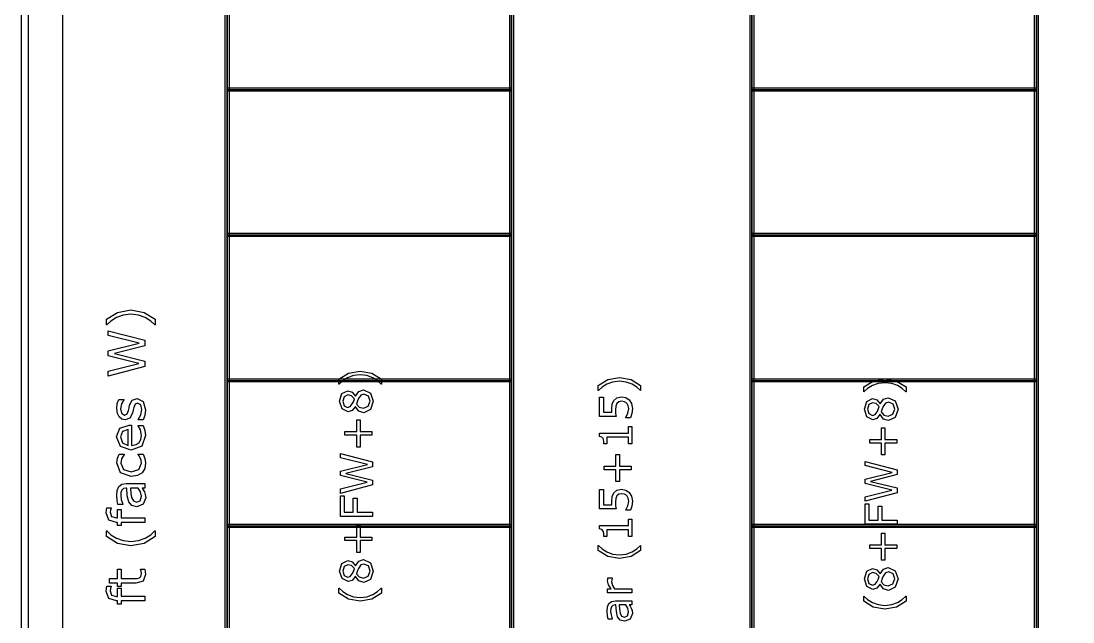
# Model space of a CAD drawing. Header units: inches. Extents: x -33163 to 19162, y -8858 to 30669.
# Drawn here: x 7209 to 8765, y 28054 to 28943 of the extents above; entities that cross this region are included whole.
import ezdxf

# ---------------------------------------------------------------- set-up
doc = ezdxf.new("R2010")
doc.units = ezdxf.units.IN
doc.layers.add('Layer 1', color=7, linetype='Continuous')
doc.layers.add('SOLID-2', color=253, linetype='Continuous')

# ---------------------------------------------------------------- blocks, each defined once
blk = doc.blocks.new('A$C0f725650')
at = {"layer": 'Layer 1', "color": 7}
for points in [[(112.058393, 276.383298), (112.058393, 156.739072), (171.642279, 156.739072), (171.642279, 276.383298), (112.058393, 276.383298)], [(112.375687, 276.066006), (171.324985, 276.066006), (171.324985, 157.056366), (112.375687, 157.056366), (112.375687, 276.066006)], [(120.591195, 269.437995), (120.591195, 171.886449), (132.682432, 171.886449), (132.682432, 269.437995), (120.591195, 269.437995)], [(142.551584, 269.437995), (142.551584, 171.886449), (154.642821, 171.886449), (154.642821, 269.437995), (142.551584, 269.437995)]]:
    blk.add_lwpolyline(points, close=True, dxfattribs=at)
for points in [[(113.804538, 269.345494), (120.683696, 269.345494), (120.683696, 171.97895), (113.804538, 171.97895), (113.804538, 269.345494)], [(120.683696, 269.345494), (132.589931, 269.345494), (132.589931, 171.97895), (120.683696, 171.97895), (120.683696, 269.345494)], [(120.776197, 269.252993), (132.49743, 269.252993), (132.49743, 172.071451), (120.776197, 172.071451), (120.776197, 269.252993)], [(132.589931, 269.345494), (142.644085, 269.345494), (142.644085, 171.97895), (132.589931, 171.97895), (132.589931, 269.345494)], [(142.644085, 269.345494), (154.55032, 269.345494), (154.55032, 171.97895), (142.644085, 171.97895), (142.644085, 269.345494)], [(142.736586, 269.252993), (154.457819, 269.252993), (154.457819, 172.071451), (142.736586, 172.071451), (142.736586, 269.252993)], [(154.55032, 269.345494), (161.429478, 269.345494), (161.429478, 171.97895), (154.55032, 171.97895), (154.55032, 269.345494)], [(120.683696, 245.056568), (120.683696, 244.951148), (132.589931, 244.951148), (132.589931, 245.056568), (120.683696, 245.056568)], [(120.683696, 245.003858), (132.589931, 245.003858)], [(142.644085, 245.056568), (142.644085, 244.951148), (154.55032, 244.951148), (154.55032, 245.056568), (142.644085, 245.056568)], [(142.644085, 245.003858), (154.55032, 245.003858)], [(120.683696, 238.971159), (120.683696, 238.865739), (132.589931, 238.865739), (132.589931, 238.971159), (120.683696, 238.971159)], [(120.683696, 238.918449), (132.589931, 238.918449)], [(142.644085, 238.971159), (142.644085, 238.865739), (154.55032, 238.865739), (154.55032, 238.971159), (142.644085, 238.971159)], [(142.644085, 238.918449), (154.55032, 238.918449)], [(116.652987, 235.778107), (117.212128, 235.676822), (117.669978, 235.392602), (117.669978, 235.155925), (117.659633, 235.155925), (117.484968, 235.315087), (117.255525, 235.456681), (116.976472, 235.557966), (116.652976, 235.596207), (116.330516, 235.557966), (116.050431, 235.456681), (115.820987, 235.315087), (115.646323, 235.155925), (115.635978, 235.155925), (115.635978, 235.392602), (116.093831, 235.676822), (116.652969, 235.778107), (116.652987, 235.778107)], [(115.705243, 234.90891), (117.244166, 234.508934), (117.244166, 234.278459), (115.966725, 233.954964), (117.244166, 233.638705), (117.244166, 233.413397), (115.705243, 233.006188), (115.705243, 233.215994), (116.98475, 233.539486), (115.705243, 233.857814), (115.705243, 234.065552), (116.997154, 234.38698), (115.705243, 234.708406), (115.705243, 234.90891)], [(120.683696, 232.88575), (120.683696, 232.78033), (132.589931, 232.78033), (132.589931, 232.88575), (120.683696, 232.88575)], [(126.251914, 233.223632), (126.741159, 233.135007), (127.14178, 232.886312), (127.14178, 232.679221), (127.132732, 232.679221), (126.979901, 232.818489), (126.779138, 232.942383), (126.534967, 233.031007), (126.251908, 233.064467), (125.969757, 233.031007), (125.724682, 232.942383), (125.523919, 232.818489), (125.371085, 232.679221), (125.362036, 232.679221), (125.362036, 232.886312), (125.762657, 233.135007), (126.251903, 233.223632), (126.251914, 233.223632)], [(137.099785, 232.953175), (137.589031, 232.864548), (137.989652, 232.615856), (137.989652, 232.408764), (137.980603, 232.408764), (137.827772, 232.548033), (137.627009, 232.671926), (137.382839, 232.760551), (137.09978, 232.79401), (136.817628, 232.760551), (136.572553, 232.671926), (136.37179, 232.548033), (136.218957, 232.408764), (136.209908, 232.408764), (136.209908, 232.615856), (136.610529, 232.864548), (137.099774, 232.953175), (137.099785, 232.953175)], [(142.644085, 232.88575), (142.644085, 232.78033), (154.55032, 232.78033), (154.55032, 232.88575), (142.644085, 232.88575)], [(148.212314, 232.893938), (148.701559, 232.805313), (149.10218, 232.556621), (149.10218, 232.349526), (149.093132, 232.349526), (148.940301, 232.488795), (148.739538, 232.612689), (148.495367, 232.701313), (148.212308, 232.734775), (147.930157, 232.701313), (147.685082, 232.612689), (147.484319, 232.488795), (147.331485, 232.349526), (147.322436, 232.349526), (147.322436, 232.556621), (147.723057, 232.805313), (148.212303, 232.893938), (148.212314, 232.893938)], [(120.683696, 232.83304), (132.589931, 232.83304)], [(142.644085, 232.83304), (154.55032, 232.83304)], [(116.911371, 232.080147), (117.170787, 231.948888), (117.272072, 231.592322), (117.2421, 231.356677), (117.174919, 231.177877), (116.956845, 231.177877), (116.956845, 231.188222), (117.067432, 231.392861), (117.107739, 231.608869), (117.066398, 231.809373), (116.936176, 231.88172), (116.832821, 231.842446), (116.772878, 231.691551), (116.751182, 231.58303), (116.724311, 231.462108), (116.606487, 231.2461), (116.414251, 231.183055), (116.279893, 231.211995), (116.167239, 231.301911), (116.090756, 231.448672), (116.061819, 231.649176), (116.087668, 231.857948), (116.148644, 232.034681), (116.356384, 232.034681), (116.356384, 232.024336), (116.264399, 231.84347), (116.226159, 231.634695), (116.2675, 231.454863), (116.388423, 231.381481), (116.495909, 231.425923), (116.554821, 231.566483), (116.579613, 231.686374), (116.602341, 231.797993), (116.708793, 232.006765), (116.911366, 232.080147), (116.911371, 232.080147)], [(126.393894, 232.435955), (126.684187, 232.299398), (126.799942, 231.95756), (126.686899, 231.608485), (126.397511, 231.479165), (126.194941, 231.544279), (126.050246, 231.727859), (126.044822, 231.727859), (125.918214, 231.566887), (125.746391, 231.515338), (125.493177, 231.640137), (125.391889, 231.95756), (125.488655, 232.279504), (125.734633, 232.399781), (125.914597, 232.342809), (126.052056, 232.175505), (126.05748, 232.175505), (126.191322, 232.369034), (126.393892, 232.435955), (126.393894, 232.435955)], [(125.736443, 232.221627), (125.582704, 232.146567), (125.524826, 231.956655), (125.579087, 231.769457), (125.725589, 231.697112), (125.838632, 231.733283), (125.922735, 231.844517), (125.965241, 231.940378), (126.008648, 232.063367), (125.884755, 232.18726), (125.736443, 232.221627), (125.736443, 232.221627)], [(126.411076, 232.249659), (126.278139, 232.212583), (126.176854, 232.069698), (126.139776, 231.976552), (126.091846, 231.841805), (126.212123, 231.710675), (126.383949, 231.661841), (126.585614, 231.745946), (126.665195, 231.95937), (126.597372, 232.170078), (126.411076, 232.249659), (126.411076, 232.249659)], [(137.189315, 232.144697), (137.369279, 232.110333), (137.513971, 232.016282), (137.611639, 231.860736), (137.645101, 231.652739), (137.62158, 231.440218), (137.566414, 231.267491), (137.3756, 231.267491), (137.3756, 231.280138), (137.456086, 231.45377), (137.488643, 231.649107), (137.470545, 231.773003), (137.407241, 231.880617), (137.314095, 231.940304), (137.188391, 231.9611), (137.070829, 231.936679), (136.99396, 231.870663), (136.946031, 231.755813), (136.931558, 231.605691), (136.942406, 231.451955), (136.964102, 231.325347), (136.270473, 231.325347), (136.270473, 232.135632), (136.428734, 232.135632), (136.428734, 231.499884), (136.78685, 231.499884), (136.781426, 231.579466), (136.779573, 231.650003), (136.798571, 231.841723), (136.863682, 231.992747), (136.992097, 232.104885), (137.189243, 232.144676), (137.189315, 232.144697)], [(148.354294, 232.106261), (148.644587, 231.969704), (148.760342, 231.627866), (148.647299, 231.278793), (148.357911, 231.149473), (148.155341, 231.214584), (148.010646, 231.398165), (148.005222, 231.398165), (147.878614, 231.237193), (147.706791, 231.185647), (147.453577, 231.310443), (147.352289, 231.627866), (147.449055, 231.94981), (147.695033, 232.070087), (147.874997, 232.013114), (148.012456, 231.845811), (148.01788, 231.845811), (148.151722, 232.03934), (148.354292, 232.106261), (148.354294, 232.106261)], [(147.696843, 231.891933), (147.543104, 231.816873), (147.485226, 231.626961), (147.539487, 231.439763), (147.685989, 231.367418), (147.799032, 231.403592), (147.883135, 231.514825), (147.925641, 231.610684), (147.969048, 231.733672), (147.845155, 231.857569), (147.696843, 231.891933), (147.696843, 231.891933)], [(148.371476, 231.919968), (148.238539, 231.882889), (148.137254, 231.740004), (148.100176, 231.646857), (148.052246, 231.512111), (148.172523, 231.380983), (148.344349, 231.332149), (148.546014, 231.416252), (148.625595, 231.629675), (148.557772, 231.840384), (148.371476, 231.919968), (148.371476, 231.919968)], [(126.251914, 231.178926), (126.251914, 230.686064), (126.744776, 230.686064), (126.744776, 230.535942), (126.251914, 230.535942), (126.251914, 230.04308), (126.107221, 230.04308), (126.107221, 230.535942), (125.614356, 230.535942), (125.614356, 230.686064), (126.107221, 230.686064), (126.107221, 231.178926), (126.251914, 231.178926)], [(116.687094, 230.960837), (116.687094, 230.110242), (116.873131, 230.142283), (117.002321, 230.230133), (117.076735, 230.357257), (117.101527, 230.520555), (117.055018, 230.757232), (116.961999, 230.927764), (116.961999, 230.938109), (117.173872, 230.938109), (117.243118, 230.737605), (117.271024, 230.522632), (117.115994, 230.074081), (116.673646, 229.91285), (116.224061, 230.066845), (116.057662, 230.474054), (116.194089, 230.833723), (116.581661, 230.960847), (116.687094, 230.960837)], [(116.538266, 230.7717), (116.301589, 230.694187), (116.217872, 230.463709), (116.309857, 230.214631), (116.538266, 230.110242), (116.538266, 230.7717)], [(137.617066, 230.901234), (137.617066, 230.172339), (137.479607, 230.172339), (137.479607, 230.452683), (136.57708, 230.452683), (136.57708, 230.172339), (136.454089, 230.172339), (136.44504, 230.294426), (136.417007, 230.392999), (136.360032, 230.45811), (136.265981, 230.486145), (136.265981, 230.626316), (137.479602, 230.626316), (137.479602, 230.901234), (137.617066, 230.901234)], [(148.212314, 230.849232), (148.212314, 230.35637), (148.705176, 230.35637), (148.705176, 230.206248), (148.212314, 230.206248), (148.212314, 229.713385), (148.067621, 229.713385), (148.067621, 230.206248), (147.574756, 230.206248), (147.574756, 230.35637), (148.067621, 230.35637), (148.067621, 230.849232), (148.212314, 230.849232)], [(117.171818, 229.745409), (117.244166, 229.560407), (117.270016, 229.375405), (117.233842, 229.145961), (117.12222, 228.967161), (116.934117, 228.850375), (116.668502, 228.809033), (116.224085, 228.964061), (116.062856, 229.375405), (116.090759, 229.56971), (116.158974, 229.745409), (116.374979, 229.745409), (116.374979, 229.735063), (116.268527, 229.551094), (116.231318, 229.367126), (116.342941, 229.105644), (116.668502, 229.010558), (116.989928, 229.103578), (117.10155, 229.367126), (117.086046, 229.487017), (117.045739, 229.59657), (117.000263, 229.676151), (116.95789, 229.735063), (116.95789, 229.745409), (117.171818, 229.745409)], [(125.422637, 229.769969), (126.7692, 229.419992), (126.7692, 229.218324), (125.65144, 228.935268), (126.7692, 228.658541), (126.7692, 228.461394), (125.422642, 228.105086), (125.422642, 228.288667), (126.542212, 228.571726), (125.422642, 228.85026), (125.422642, 229.032031), (126.553065, 229.31328), (125.422642, 229.594529), (125.422637, 229.769969)], [(137.099785, 229.731023), (137.099785, 229.23816), (137.592648, 229.23816), (137.592648, 229.088041), (137.099785, 229.088041), (137.099785, 228.595176), (136.955093, 228.595176), (136.955093, 229.088041), (136.462227, 229.088041), (136.462227, 229.23816), (136.955093, 229.23816), (136.955093, 229.731023), (137.099785, 229.731023)], [(147.383037, 229.440278), (148.7296, 229.090298), (148.7296, 228.88863), (147.61184, 228.605574), (148.7296, 228.328846), (148.7296, 228.1317), (147.383042, 227.775392), (147.383042, 227.958973), (148.502612, 228.242031), (147.383042, 228.520566), (147.383042, 228.702337), (148.513465, 228.983586), (147.383042, 229.264835), (147.383037, 229.440278)], [(117.244166, 228.517577), (117.244166, 228.324307), (117.121177, 228.324307), (117.170787, 228.254028), (117.220396, 228.16928), (117.259668, 228.057657), (117.276204, 227.909864), (117.172853, 227.645281), (116.909302, 227.53676), (116.697429, 227.592571), (116.569273, 227.7538), (116.506228, 228.007016), (116.481437, 228.324307), (116.451465, 228.324307), (116.341909, 228.300547), (116.273697, 228.234402), (116.241658, 228.135183), (116.233403, 228.014261), (116.254067, 227.843729), (116.311945, 227.649424), (116.311945, 227.639079), (116.114542, 227.639079), (116.080435, 227.803409), (116.061835, 228.015284), (116.082498, 228.227157), (116.150713, 228.384253), (116.273702, 228.483472), (116.46077, 228.517577), (117.244166, 228.517577)], [(116.959946, 228.324307), (116.63852, 228.324307), (116.654024, 228.114503), (116.683996, 227.924334), (116.75841, 227.788942), (116.895869, 227.737263), (117.045731, 227.79721), (117.095341, 227.980143), (117.056066, 228.167211), (116.959948, 228.324307), (116.959946, 228.324307)], [(137.189315, 228.274139), (137.369279, 228.239772), (137.513971, 228.145721), (137.611639, 227.990175), (137.645101, 227.782178), (137.62158, 227.56966), (137.566414, 227.396932), (137.3756, 227.396932), (137.3756, 227.409606), (137.456086, 227.583238), (137.488643, 227.778575), (137.470545, 227.902468), (137.407241, 228.010085), (137.314095, 228.06977), (137.188391, 228.090566), (137.070829, 228.066145), (136.99396, 228.000129), (136.946031, 227.885278), (136.931558, 227.735159), (136.942406, 227.581421), (136.964102, 227.454815), (136.270473, 227.454815), (136.270473, 228.265101), (136.428734, 228.265101), (136.428734, 227.62935), (136.78685, 227.62935), (136.781426, 227.708931), (136.779573, 227.779472), (136.798571, 227.971191), (136.863682, 228.122215), (136.992097, 228.234351), (137.189243, 228.274144), (137.189315, 228.274139)], [(125.581802, 227.998374), (125.581802, 227.317409), (125.961621, 227.317409), (125.961621, 227.902516), (126.120786, 227.902516), (126.120786, 227.317409), (126.7692, 227.317409), (126.7692, 227.13835), (125.422642, 227.13835), (125.422642, 227.998374), (125.581802, 227.998374)], [(147.542202, 227.66868), (147.542202, 226.987715), (147.922021, 226.987715), (147.922021, 227.572822), (148.081186, 227.572822), (148.081186, 226.987715), (148.7296, 226.987715), (148.7296, 226.808658), (147.383042, 226.808658), (147.383042, 227.66868), (147.542202, 227.66868)], [(115.824099, 227.497485), (115.824099, 227.48714), (115.805499, 227.403426), (115.795153, 227.312475), (115.850962, 227.130574), (116.050434, 227.074763), (116.089708, 227.074763), (116.089708, 227.425129), (116.253006, 227.425129), (116.253006, 227.080965), (117.244166, 227.080965), (117.244166, 226.886661), (116.253014, 226.886661), (116.253014, 226.755404), (116.089716, 226.755404), (116.089716, 226.886661), (116.051476, 226.886661), (115.736249, 226.98898), (115.625662, 227.28457), (115.631853, 227.401357), (115.646325, 227.497474), (115.824099, 227.497485)], [(120.683696, 226.800341), (120.683696, 226.694921), (132.589931, 226.694921), (132.589931, 226.800341), (120.683696, 226.800341)], [(120.683696, 226.747631), (132.589931, 226.747631)], [(126.251914, 226.767574), (126.251914, 226.274709), (126.744776, 226.274709), (126.744776, 226.124589), (126.251914, 226.124589), (126.251914, 225.631727), (126.107221, 225.631727), (126.107221, 226.124589), (125.614356, 226.124589), (125.614356, 226.274709), (126.107221, 226.274709), (126.107221, 226.767574), (126.251914, 226.767574)], [(137.617066, 227.030675), (137.617066, 226.301781), (137.479607, 226.301781), (137.479607, 226.582125), (136.57708, 226.582125), (136.57708, 226.301781), (136.454089, 226.301781), (136.44504, 226.423865), (136.417007, 226.522438), (136.360032, 226.587549), (136.265981, 226.615584), (136.265981, 226.755758), (137.479602, 226.755758), (137.479602, 227.030675), (137.617066, 227.030675)], [(142.644085, 226.800341), (142.644085, 226.694921), (154.55032, 226.694921), (154.55032, 226.800341), (142.644085, 226.800341)], [(142.644085, 226.747631), (154.55032, 226.747631)], [(117.669978, 226.533204), (117.669978, 226.296527), (117.212128, 226.012306), (116.652987, 225.911021), (116.093849, 226.012306), (115.635996, 226.296527), (115.635996, 226.533204), (115.646341, 226.533204), (115.821006, 226.373007), (116.05045, 226.232447), (116.330534, 226.131162), (116.652995, 226.092922), (116.97649, 226.130131), (117.255543, 226.232447), (117.484987, 226.374042), (117.659651, 226.533204), (117.669978, 226.533204)], [(148.212314, 226.43788), (148.212314, 225.945017), (148.705176, 225.945017), (148.705176, 225.794895), (148.212314, 225.794895), (148.212314, 225.302033), (148.067621, 225.302033), (148.067621, 225.794895), (147.574756, 225.794895), (147.574756, 225.945017), (148.067621, 225.945017), (148.067621, 226.43788), (148.212314, 226.43788)], [(137.989652, 225.917437), (137.989652, 225.710343), (137.589031, 225.461651), (137.099785, 225.373026), (136.610539, 225.461651), (136.209918, 225.710343), (136.209918, 225.917437), (136.218967, 225.917437), (136.371801, 225.777264), (136.572564, 225.654275), (136.817639, 225.56565), (137.09979, 225.532188), (137.382849, 225.564745), (137.62702, 225.654275), (137.827783, 225.778169), (137.980614, 225.917437), (137.989652, 225.917437)], [(126.393894, 225.331486), (126.684187, 225.194932), (126.799942, 224.853094), (126.686899, 224.504019), (126.397511, 224.374698), (126.194941, 224.439812), (126.050246, 224.623391), (126.044822, 224.623391), (125.918214, 224.462421), (125.746391, 224.410872), (125.493177, 224.535671), (125.391889, 224.853094), (125.488655, 225.175035), (125.734633, 225.295312), (125.914597, 225.23834), (126.052056, 225.071038), (126.05748, 225.071038), (126.191322, 225.264565), (126.393892, 225.331486), (126.393894, 225.331486)], [(125.736443, 225.117158), (125.582704, 225.042098), (125.524826, 224.852189), (125.579087, 224.664991), (125.725589, 224.592643), (125.838632, 224.628817), (125.922735, 224.74005), (125.965241, 224.835912), (126.008648, 224.9589), (125.884755, 225.082794), (125.736443, 225.117158), (125.736443, 225.117158)], [(126.411076, 225.145193), (126.278139, 225.108117), (126.176854, 224.965232), (126.139776, 224.872085), (126.091846, 224.737338), (126.212123, 224.606208), (126.383949, 224.557374), (126.585614, 224.641477), (126.665195, 224.854901), (126.597372, 225.065612), (126.411076, 225.145193), (126.411076, 225.145193)], [(148.354294, 225.001792), (148.644587, 224.865238), (148.760342, 224.523399), (148.647299, 224.174324), (148.357911, 224.045004), (148.155341, 224.110118), (148.010646, 224.293699), (148.005222, 224.293699), (147.878614, 224.132727), (147.706791, 224.081178), (147.453577, 224.205976), (147.352289, 224.523399), (147.449055, 224.845344), (147.695033, 224.965621), (147.874997, 224.908645), (148.012456, 224.741344), (148.01788, 224.741344), (148.151722, 224.934874), (148.354292, 225.001792), (148.354294, 225.001792)], [(117.233831, 224.936406), (117.257591, 224.816516), (117.266904, 224.701795), (117.171818, 224.433077), (116.866929, 224.341094), (116.253014, 224.341094), (116.253014, 224.209835), (116.089716, 224.209835), (116.089716, 224.341094), (115.757953, 224.341094), (115.757953, 224.535396), (116.089716, 224.535396), (116.089716, 224.936406), (116.253014, 224.936406), (116.253014, 224.535396), (116.779079, 224.535396), (116.921705, 224.539524), (117.016789, 224.568461), (117.077767, 224.630474), (117.096367, 224.752428), (117.082926, 224.851647), (117.059167, 224.926061), (117.059167, 224.936406), (117.233831, 224.936406)], [(136.792311, 224.565455), (136.792311, 224.556406), (136.779663, 224.482249), (136.775139, 224.398146), (136.810408, 224.246217), (136.899938, 224.105141), (137.617066, 224.105141), (137.617066, 223.935126), (136.606923, 223.935126), (136.606923, 224.105141), (136.756137, 224.105141), (136.641287, 224.283296), (136.606923, 224.441553), (136.609648, 224.505762), (136.617797, 224.56545), (136.792311, 224.565455)], [(147.696843, 224.787466), (147.543104, 224.712404), (147.485226, 224.522494), (147.539487, 224.335297), (147.685989, 224.262949), (147.799032, 224.299123), (147.883135, 224.410356), (147.925641, 224.506217), (147.969048, 224.629206), (147.845155, 224.7531), (147.696843, 224.787466), (147.696843, 224.787466)], [(148.371476, 224.815499), (148.238539, 224.778423), (148.137254, 224.635538), (148.100176, 224.542391), (148.052246, 224.407644), (148.172523, 224.276514), (148.344349, 224.22768), (148.546014, 224.311783), (148.625595, 224.525209), (148.557772, 224.735918), (148.371476, 224.815499), (148.371476, 224.815499)], [(115.824099, 224.21397), (115.824099, 224.203625), (115.805499, 224.119908), (115.795153, 224.028958), (115.850962, 223.847057), (116.050434, 223.791246), (116.089708, 223.791246), (116.089708, 224.141612), (116.253006, 224.141612), (116.253006, 223.797448), (117.244166, 223.797448), (117.244166, 223.603143), (116.253014, 223.603143), (116.253014, 223.471886), (116.089716, 223.471886), (116.089716, 223.603143), (116.051476, 223.603143), (115.736249, 223.705463), (115.625662, 224.001052), (115.631853, 224.117842), (115.646325, 224.21396), (115.824099, 224.21397)], [(127.14178, 224.131433), (127.14178, 223.924338), (126.741159, 223.675646), (126.251914, 223.587022), (125.762668, 223.675646), (125.362047, 223.924338), (125.362047, 224.131433), (125.371096, 224.131433), (125.52393, 223.991259), (125.724692, 223.868271), (125.969768, 223.779646), (126.251919, 223.746184), (126.534978, 223.778741), (126.779148, 223.868271), (126.979911, 223.992164), (127.132742, 224.131433), (127.14178, 224.131433)], [(149.10218, 223.801739), (149.10218, 223.594647), (148.701559, 223.345952), (148.212314, 223.257327), (147.723068, 223.345952), (147.322447, 223.594647), (147.322447, 223.801739), (147.331496, 223.801739), (147.48433, 223.661568), (147.685092, 223.538576), (147.930168, 223.449952), (148.212319, 223.416493), (148.495378, 223.449047), (148.739548, 223.538576), (148.940311, 223.66247), (149.093142, 223.801739), (149.10218, 223.801739)], [(137.617066, 223.607762), (137.617066, 223.438652), (137.50945, 223.438652), (137.552857, 223.377155), (137.596267, 223.303), (137.630631, 223.205332), (137.645104, 223.076011), (137.554669, 222.844501), (137.324064, 222.749545), (137.138673, 222.798379), (137.026538, 222.939458), (136.971372, 223.161019), (136.949677, 223.438652), (136.923456, 223.438652), (136.827595, 223.417855), (136.767911, 223.359978), (136.739875, 223.273163), (136.732652, 223.167356), (136.75075, 223.018139), (136.801391, 222.848123), (136.801391, 222.839075), (136.628663, 222.839075), (136.598821, 222.982865), (136.582549, 223.168253), (136.600647, 223.353644), (136.660334, 223.491102), (136.76795, 223.577917), (136.931635, 223.607762), (137.617066, 223.607762)], [(137.368374, 223.438652), (137.087125, 223.438652), (137.100698, 223.255071), (137.126918, 223.088672), (137.192029, 222.970205), (137.312306, 222.924987), (137.443436, 222.977438), (137.486844, 223.137506), (137.452479, 223.301193), (137.368377, 223.438652), (137.368374, 223.438652)]]:
    blk.add_lwpolyline(points, dxfattribs=at)

msp = doc.modelspace()

# ---------------------------------------------------------------- block references
at = {"layer": 'SOLID-2', "xscale": 35.3548193792485, "yscale": 35.3548193792485, "zscale": 35.3548193792485}
msp.add_blockref('A$C0f725650', (3247.20147, 20180.01122), dxfattribs=at)

doc.saveas('drawing.dxf')
